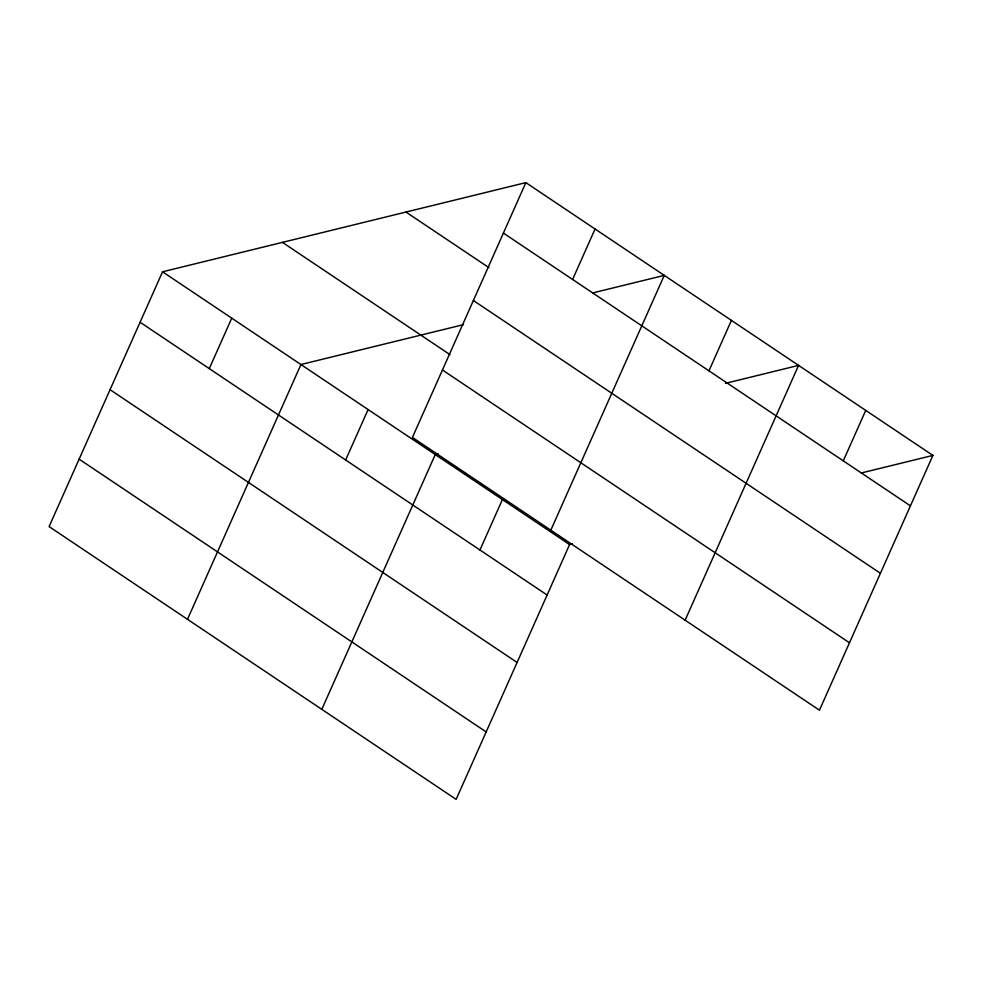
<?xml version="1.0" encoding="UTF-8"?>
<svg xmlns="http://www.w3.org/2000/svg" width="982" height="982" viewBox="0 0 982 982"><rect width="100%" height="100%" fill="white"/><g stroke="black" fill="none" stroke-linecap="round" stroke-linejoin="round"><path stroke-width="1.47" d="M525.861 182.627L412.415 437.432L819.454 710.207L932.9 455.415L525.861 182.627L162.546 271.793L49.1 526.585L456.139 799.373L569.585 544.568L572.506 543.856M209.276 368.618L231.74 318.156M187.488 619.335L300.934 364.531L463.479 324.649M345.639 459.993L368.103 409.543M321.814 709.348L435.259 454.556L438.181 453.831M572.604 279.453L595.067 229.002M479.952 550.006L502.416 499.556M550.816 530.182L664.262 275.377L592.612 292.955M708.955 370.84L731.418 320.377M685.129 620.194L798.575 365.39L725.477 383.336M843.28 460.853L865.743 410.402M861.251 472.993L932.9 455.415M503.398 233.078L910.437 505.865M405.971 212.051L489.011 267.693M473.385 300.517L880.412 573.292M282.435 242.37L449.977 354.637M442.44 369.993L849.479 642.78M162.546 271.793L569.585 544.568M140.082 322.243L547.121 595.018M110.058 389.682L517.097 662.457M79.125 459.159L486.164 731.934"/></g></svg>
